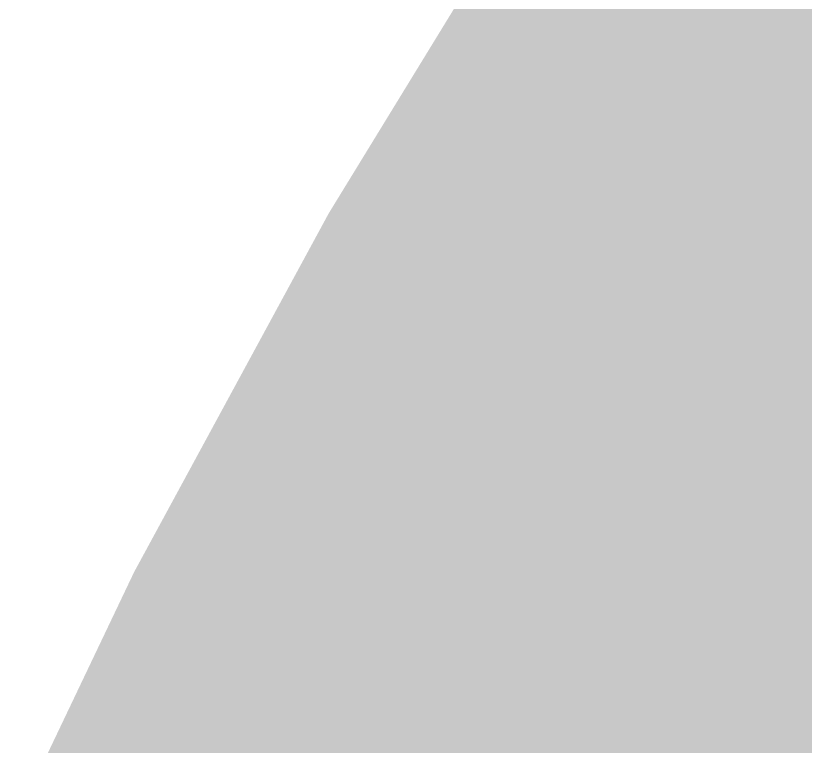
# Model space of a CAD drawing. Header units: inches. Extents: x 0.91 to 3.83, y 2.6 to 3.83.
# Drawn here: x 1.115626 to 1.117621, y 3.27582 to 3.277664 of the extents above; entities that cross this region are included whole.
import ezdxf

# ---------------------------------------------------------------- set-up
doc = ezdxf.new("R2010")
doc.units = ezdxf.units.IN
doc.header["$MEASUREMENT"] = 0
doc.layers.add('Bottom Solder', color=6, linetype='Continuous')
doc.layers.add('Top Solder', color=216, linetype='Continuous')

# ---------------------------------------------------------------- blocks, each defined once
blk = doc.blocks.new('AMPHENOL_12401598E4_2A_360')
at = {"layer": 'Bottom Solder'}
blk.add_hatch(color=6, dxfattribs=at).paths.add_polyline_path([(-0.1757413, -0.2519956), (-0.174714, -0.2520763), (-0.1736922, -0.2522109), (-0.1726789, -0.2523987), (-0.1716768, -0.2526393), (-0.1706886, -0.252932), (-0.1697172, -0.2532761), (-0.168765, -0.2536704), (-0.1678348, -0.254114), (-0.1669291, -0.2546058), (-0.1660504, -0.2551443), (-0.1652011, -0.255728), (-0.1643835, -0.2563554), (-0.1635998, -0.2570247), (-0.1628522, -0.2577341), (-0.1621428, -0.2584817), (-0.1614735, -0.2592653), (-0.1608461, -0.260083), (-0.1602624, -0.2609323), (-0.1597239, -0.261811), (-0.1592322, -0.2627167), (-0.1587885, -0.2636469), (-0.158394, -0.2645991), (-0.1580501, -0.2655705), (-0.1577574, -0.2665587), (-0.1575168, -0.2675607), (-0.157329, -0.2685742), (-0.1571945, -0.2695959), (-0.1571135, -0.2706233), (-0.1570866, -0.2716535), (-0.1570866, -0.2952757), (-0.1571136, -0.2963058), (-0.1571945, -0.2973332), (-0.157329, -0.298355), (-0.1575168, -0.2993682), (-0.1577574, -0.3003705), (-0.1580501, -0.3013586), (-0.1583941, -0.3023301), (-0.1587885, -0.3032822), (-0.1592322, -0.3042124), (-0.1597239, -0.3051181), (-0.1602624, -0.3059968), (-0.1608461, -0.3068463), (-0.1614735, -0.3076637), (-0.1621428, -0.3084475), (-0.1628522, -0.309195), (-0.1635998, -0.3099044), (-0.1643834, -0.3105738), (-0.1652011, -0.3112011), (-0.1660505, -0.311785), (-0.1669291, -0.3123233), (-0.1678348, -0.3128152), (-0.168765, -0.3132588), (-0.1697172, -0.3136532), (-0.1706886, -0.3139972), (-0.1716768, -0.3142899), (-0.1726789, -0.3145305), (-0.1736922, -0.3147183), (-0.174714, -0.3148528), (-0.1757414, -0.3149337), (-0.1767717, -0.3149606), (-0.1778019, -0.3149337), (-0.1788293, -0.3148528), (-0.1798511, -0.3147183), (-0.1808644, -0.3145305), (-0.1818664, -0.31429), (-0.1828547, -0.3139972), (-0.1838261, -0.3136532), (-0.1847783, -0.3132588), (-0.1857085, -0.3128151), (-0.1866142, -0.3123234), (-0.1874929, -0.3117849), (-0.1883422, -0.311201), (-0.1891599, -0.3105737), (-0.1899435, -0.3099044), (-0.1906911, -0.309195), (-0.1914005, -0.3084475), (-0.1920698, -0.3076638), (-0.1926972, -0.3068462), (-0.1932809, -0.3059968), (-0.1938194, -0.3051182), (-0.1943112, -0.3042124), (-0.1947548, -0.3032822), (-0.1951492, -0.3023301), (-0.1954933, -0.3013586), (-0.1957858, -0.3003706), (-0.1960265, -0.2993683), (-0.1962143, -0.298355), (-0.1963488, -0.2973333), (-0.1964297, -0.2963058), (-0.1964567, -0.2952756), (-0.1964567, -0.2716535), (-0.1964297, -0.2706233), (-0.1963489, -0.2695959), (-0.1962143, -0.2685741), (-0.1960265, -0.2675608), (-0.1957859, -0.2665587), (-0.1954932, -0.2655705), (-0.1951492, -0.2645991), (-0.1947547, -0.2636469), (-0.1943112, -0.2627167), (-0.1938194, -0.261811), (-0.1932809, -0.2609323), (-0.1926972, -0.2600829), (-0.1920698, -0.2592653), (-0.1914004, -0.2584817), (-0.1906911, -0.2577342), (-0.1899435, -0.2570247), (-0.1891599, -0.2563554), (-0.1883422, -0.2557279), (-0.1874928, -0.2551443), (-0.1866142, -0.2546058), (-0.1857085, -0.254114), (-0.1847782, -0.2536704), (-0.1838261, -0.2532761), (-0.1828547, -0.252932), (-0.1818665, -0.2526393), (-0.1808644, -0.2523987), (-0.1798511, -0.2522109), (-0.1788294, -0.2520763), (-0.1778019, -0.2519956), (-0.1767717, -0.2519685)])
h = blk.add_hatch(color=6, dxfattribs=at)
edge = h.paths.add_edge_path()
edge.add_arc((-0.1767717, -0.2952757), 0.0177165, 180, 360)
edge.add_line((-0.1590552, -0.2952757), (-0.1590552, -0.2716536))
edge.add_arc((-0.1767717, -0.2716536), 0.0177165, 0, 180)
edge.add_line((-0.1944882, -0.2716536), (-0.1944882, -0.2952757))
at = {"layer": 'Top Solder'}
blk.add_hatch(color=216, dxfattribs=at).paths.add_polyline_path([(-0.1757413, -0.2519956), (-0.174714, -0.2520763), (-0.1736922, -0.2522109), (-0.1726789, -0.2523987), (-0.1716768, -0.2526393), (-0.1706886, -0.252932), (-0.1697172, -0.2532761), (-0.168765, -0.2536704), (-0.1678348, -0.254114), (-0.1669291, -0.2546058), (-0.1660504, -0.2551443), (-0.1652011, -0.255728), (-0.1643835, -0.2563554), (-0.1635998, -0.2570247), (-0.1628522, -0.2577341), (-0.1621428, -0.2584817), (-0.1614735, -0.2592653), (-0.1608461, -0.260083), (-0.1602624, -0.2609323), (-0.1597239, -0.261811), (-0.1592322, -0.2627167), (-0.1587885, -0.2636469), (-0.158394, -0.2645991), (-0.1580501, -0.2655705), (-0.1577574, -0.2665587), (-0.1575168, -0.2675607), (-0.157329, -0.2685742), (-0.1571945, -0.2695959), (-0.1571135, -0.2706233), (-0.1570866, -0.2716535), (-0.1570866, -0.2952757), (-0.1571136, -0.2963058), (-0.1571945, -0.2973332), (-0.157329, -0.298355), (-0.1575168, -0.2993682), (-0.1577574, -0.3003705), (-0.1580501, -0.3013586), (-0.1583941, -0.3023301), (-0.1587885, -0.3032822), (-0.1592322, -0.3042124), (-0.1597239, -0.3051181), (-0.1602624, -0.3059968), (-0.1608461, -0.3068463), (-0.1614735, -0.3076637), (-0.1621428, -0.3084475), (-0.1628522, -0.309195), (-0.1635998, -0.3099044), (-0.1643834, -0.3105738), (-0.1652011, -0.3112011), (-0.1660505, -0.311785), (-0.1669291, -0.3123233), (-0.1678348, -0.3128152), (-0.168765, -0.3132588), (-0.1697172, -0.3136532), (-0.1706886, -0.3139972), (-0.1716768, -0.3142899), (-0.1726789, -0.3145305), (-0.1736922, -0.3147183), (-0.174714, -0.3148528), (-0.1757414, -0.3149337), (-0.1767717, -0.3149606), (-0.1778019, -0.3149337), (-0.1788293, -0.3148528), (-0.1798511, -0.3147183), (-0.1808644, -0.3145305), (-0.1818664, -0.31429), (-0.1828547, -0.3139972), (-0.1838261, -0.3136532), (-0.1847783, -0.3132588), (-0.1857085, -0.3128151), (-0.1866142, -0.3123234), (-0.1874929, -0.3117849), (-0.1883422, -0.311201), (-0.1891599, -0.3105737), (-0.1899435, -0.3099044), (-0.1906911, -0.309195), (-0.1914005, -0.3084475), (-0.1920698, -0.3076638), (-0.1926972, -0.3068462), (-0.1932809, -0.3059968), (-0.1938194, -0.3051182), (-0.1943112, -0.3042124), (-0.1947548, -0.3032822), (-0.1951492, -0.3023301), (-0.1954933, -0.3013586), (-0.1957858, -0.3003706), (-0.1960265, -0.2993683), (-0.1962143, -0.298355), (-0.1963488, -0.2973333), (-0.1964297, -0.2963058), (-0.1964567, -0.2952756), (-0.1964567, -0.2716535), (-0.1964297, -0.2706233), (-0.1963489, -0.2695959), (-0.1962143, -0.2685741), (-0.1960265, -0.2675608), (-0.1957859, -0.2665587), (-0.1954932, -0.2655705), (-0.1951492, -0.2645991), (-0.1947547, -0.2636469), (-0.1943112, -0.2627167), (-0.1938194, -0.261811), (-0.1932809, -0.2609323), (-0.1926972, -0.2600829), (-0.1920698, -0.2592653), (-0.1914004, -0.2584817), (-0.1906911, -0.2577342), (-0.1899435, -0.2570247), (-0.1891599, -0.2563554), (-0.1883422, -0.2557279), (-0.1874928, -0.2551443), (-0.1866142, -0.2546058), (-0.1857085, -0.254114), (-0.1847782, -0.2536704), (-0.1838261, -0.2532761), (-0.1828547, -0.252932), (-0.1818665, -0.2526393), (-0.1808644, -0.2523987), (-0.1798511, -0.2522109), (-0.1788294, -0.2520763), (-0.1778019, -0.2519956), (-0.1767717, -0.2519685)])
h = blk.add_hatch(color=216, dxfattribs=at)
edge = h.paths.add_edge_path()
edge.add_arc((-0.1767717, -0.2952757), 0.0177165, 180, 360)
edge.add_line((-0.1590552, -0.2952757), (-0.1590552, -0.2716536))
edge.add_arc((-0.1767717, -0.2716536), 0.0177165, 0, 180)
edge.add_line((-0.1944882, -0.2716536), (-0.1944882, -0.2952757))

msp = doc.modelspace()

# ---------------------------------------------------------------- block references
at = {"rotation": 270}
msp.add_blockref('AMPHENOL_12401598E4_2A_360', (1.4287402, 3.090551), dxfattribs=at)

doc.saveas('drawing.dxf')
